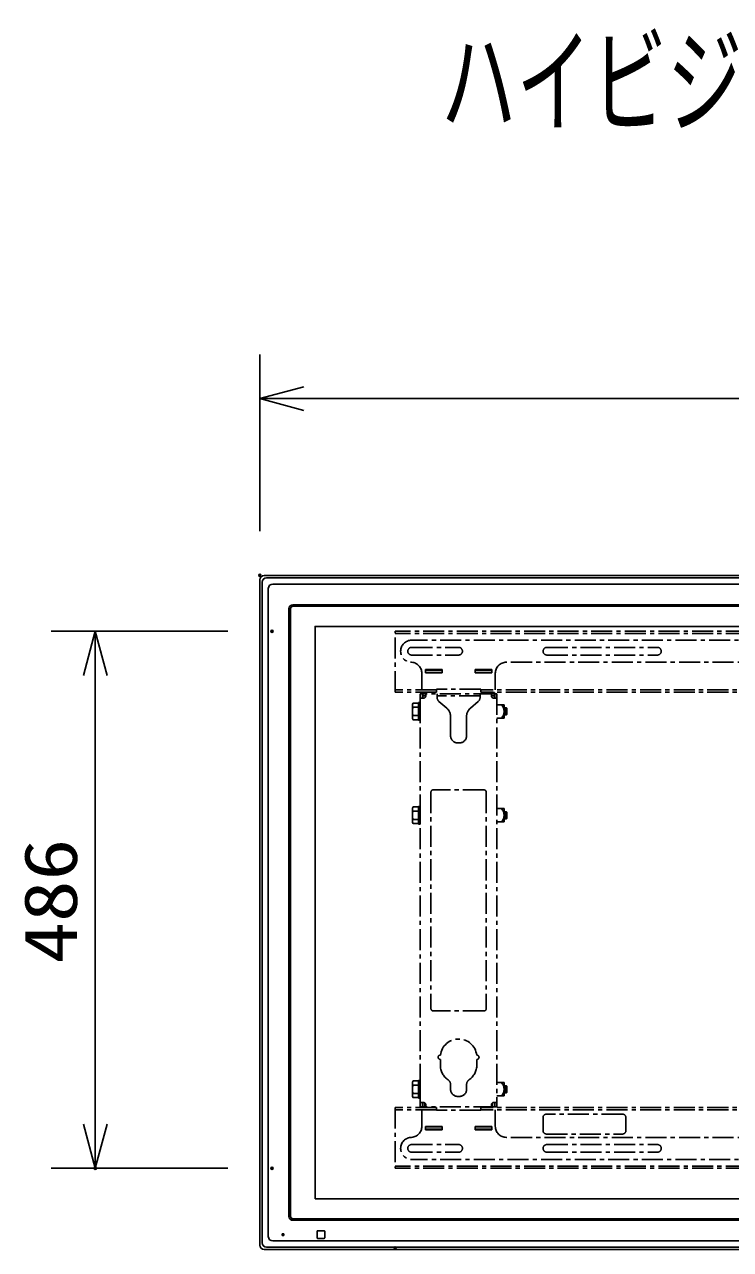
# Model space of a CAD drawing. Units: millimetres, scale not verified. Extents: x -63 to 63, y -57 to 57.
# Drawn here: x -54.4 to -22.4, y 2 to 57.4 of the extents above; entities that cross this region are included whole.
import ezdxf
from ezdxf.enums import TextEntityAlignment as Align

# ---------------------------------------------------------------- set-up
doc = ezdxf.new("R2010")
doc.units = ezdxf.units.MM
doc.header["$LTSCALE"] = 0.190236
doc.header["$PDMODE"] = 32
doc.header["$PDSIZE"] = 0.0951
doc.linetypes.add('CHAIN1', pattern=[8, 5, -1, 1, -1])
for name, color, linetype in [('0-0_GAIKEI', 1, 'Continuous'), ('0-2_SUNPO', 3, 'Continuous'), ('0-3_TOUROKU', 7, 'Continuous'), ('0-4_MOJI1', 2, 'Continuous')]:
    doc.layers.add(name, color=color, linetype=linetype)
doc.styles.add('ＭＳ ゴシック', font='')
doc.styles.get('ＭＳ ゴシック').set_extended_font_data('MS Gothic')

# ---------------------------------------------------------------- blocks, each defined once
blk = doc.blocks.new('_OPEN30')
at = {"layer": '0-3_TOUROKU'}
blk.add_line((0, 0), (-1, 0), dxfattribs=at)
blk.add_lwpolyline([(-1, 0.26795), (0, 0), (-1, -0.26795)], dxfattribs=at)

msp = doc.modelspace()

# ---------------------------------------------------------------- linework, layer by layer
at = {"layer": '0-0_GAIKEI', "color": 7}
for p, q in [((-43.7048, 2.1716), (-43.7048, 32.2716)), ((7.0953, 32.4716), (-43.5048, 32.4716)), ((4.4843, 32.4716), (-43.5048, 32.4716)), ((7.0953, 1.9716), (-43.5048, 1.9716)), ((-43.5048, 1.9716), (7.0953, 1.9716))]:
    msp.add_line(p, q, dxfattribs=at)
at = {"layer": '0-0_GAIKEI'}
for p, q in [((-43.5987, 32.1655), (-43.5987, 2.2777)), ((6.9892, 32.3655), (-43.3987, 32.3655)), ((-43.3198, 31.8866), (-43.3198, 2.5566)), ((6.7103, 32.0866), (-43.1198, 32.0866)), ((-42.2048, 31.1516), (5.7953, 31.1516)), ((5.7953, 31.0779), (-42.2048, 31.0779)), ((-42.3848, 30.9716), (-42.3848, 3.4716)), ((-42.3111, 30.9716), (-42.3111, 3.4716)), ((-41.2048, 4.2716), (4.7953, 4.2716)), ((-42.2048, 3.3653), (5.7953, 3.3653)), ((-42.2048, 3.2916), (5.7953, 3.2916)), ((-41.1148, 2.4966), (-41.1148, 2.7966)), ((-40.7898, 2.8216), (-41.0898, 2.8216)), ((-40.7648, 2.4966), (-40.7648, 2.7966)), ((-43.1198, 2.3566), (6.7103, 2.3566)), ((-42.6948, 2.6066), (-42.6948, 2.6866)), ((-42.6148, 2.6866), (-42.6948, 2.6866)), ((-42.6148, 2.6066), (-42.6948, 2.6066)), ((-42.6148, 2.6066), (-42.6148, 2.6866)), ((-40.7898, 2.4716), (-41.0898, 2.4716)), ((-43.3987, 2.0777), (6.9892, 2.0777))]:
    msp.add_line(p, q, dxfattribs=at)
at = {"layer": '0-0_GAIKEI', "linetype": 'CHAIN1'}
for p, q in [((-37.5798, 27.1964), (-37.5798, 29.9467)), ((1.1702, 29.9467), (-37.5798, 29.9467)), ((1.1702, 29.8467), (-37.5798, 29.8467)), ((0.4202, 29.5466), (-36.8297, 29.5466)), ((-36.8297, 29.2216), (-34.7046, 29.2216)), ((-36.8297, 28.8716), (-34.7046, 28.8716)), ((-30.7042, 29.2216), (-25.7037, 29.2216)), ((-30.7042, 28.8716), (-25.7037, 28.8716)), ((-19.2049, 28.5465), (-32.5419, 28.5465)), ((-36.3672, 27.2964), (-36.3672, 28.0476)), ((-36.2097, 28.2115), (-36.2097, 28.0615)), ((-36.2097, 28.2115), (-35.4496, 28.2115)), ((-36.2097, 28.0615), (-35.4496, 28.0615)), ((-36.2047, 28.1715), (-35.4546, 28.1715)), ((-36.2047, 28.1715), (-36.2047, 28.0615)), ((-36.2047, 28.0715), (-35.4546, 28.0715)), ((-35.4546, 28.1715), (-35.4546, 28.0615)), ((-35.4496, 28.2115), (-35.4496, 28.0615)), ((-33.9595, 28.2115), (-33.9595, 28.0615)), ((-33.1994, 28.2115), (-33.9595, 28.2115)), ((-33.1994, 28.0615), (-33.9595, 28.0615)), ((-33.9545, 28.1715), (-33.9545, 28.0615)), ((-33.2044, 28.1715), (-33.9545, 28.1715)), ((-33.2044, 28.0715), (-33.9545, 28.0715)), ((-33.2044, 28.1715), (-33.2044, 28.0615)), ((-33.1994, 28.2115), (-33.1994, 28.0615)), ((-33.0419, 27.2964), (-33.0419, 28.0465)), ((-35.7046, 27.2964), (-37.5798, 27.2964)), ((-35.7046, 27.1964), (-37.5798, 27.1964)), ((-36.3297, 26.9214), (-36.3297, 27.1714)), ((-36.3297, 27.1714), (-36.2047, 27.1714)), ((-36.2297, 27.1714), (-36.2297, 27.1214)), ((-36.2047, 27.1964), (-36.2047, 27.1714)), ((-33.7045, 27.3214), (-35.7046, 27.3214)), ((-35.7046, 27.1964), (-35.7046, 27.3214)), ((-33.7045, 27.1964), (-33.7045, 27.3214)), ((-2.7051, 27.2964), (-33.7045, 27.2964)), ((-2.7051, 27.1964), (-33.7045, 27.1964)), ((-33.2044, 27.1964), (-33.2044, 27.1714)), ((-33.0794, 27.1714), (-33.2044, 27.1714)), ((-33.1794, 27.1714), (-33.1794, 27.1214)), ((-33.0794, 26.9214), (-33.0794, 27.1714)), ((-36.7972, 26.6464), (-36.7682, 26.6966)), ((-36.7972, 25.9963), (-36.7972, 26.6464)), ((-36.7682, 26.6966), (-36.5222, 26.6966)), ((-36.4422, 26.7214), (-36.5222, 26.7214)), ((-36.5222, 26.7214), (-36.5222, 25.9213)), ((-36.3422, 27.1214), (-36.4422, 27.1214)), ((-36.4422, 27.1214), (-36.4422, 8.4219)), ((-36.4422, 26.9214), (-36.2922, 26.9214)), ((-36.4422, 25.9213), (-36.4422, 26.7214)), ((-36.3422, 27.1214), (-36.3422, 26.9214)), ((-33.0794, 27.1214), (-36.3297, 27.1214)), ((-36.1922, 27.0214), (-36.3297, 27.0214)), ((-36.1922, 27.0214), (-36.1922, 27.1214)), ((-35.6796, 27.1214), (-35.6796, 26.9614)), ((-33.7295, 27.0214), (-35.6796, 27.0214)), ((-35.5923, 26.7715), (-35.2417, 26.471)), ((-33.8168, 26.7715), (-34.1674, 26.471)), ((-33.7295, 27.1214), (-33.7295, 26.9614)), ((-33.2169, 27.0214), (-33.2169, 27.1214)), ((-33.2169, 27.0214), (-33.0794, 27.0214)), ((-32.9669, 26.9214), (-33.1169, 26.9214)), ((-33.0669, 27.1214), (-32.9669, 27.1214)), ((-33.0669, 27.1214), (-33.0669, 26.9214)), ((-32.9669, 27.1214), (-32.9669, 8.4219)), ((-32.6419, 26.6214), (-32.9669, 26.6214)), ((-32.6419, 26.6214), (-32.6419, 26.0213)), ((-36.7682, 26.509), (-36.5222, 26.509)), ((-36.7682, 26.1337), (-36.5222, 26.1337)), ((-35.0671, 25.2212), (-35.0671, 26.0927)), ((-34.342, 25.2212), (-34.342, 26.0927)), ((-32.5419, 26.4813), (-32.6419, 26.4813)), ((-32.5419, 26.1613), (-32.6419, 26.1613)), ((-32.5919, 26.1613), (-32.5919, 26.4813)), ((-32.5419, 26.4813), (-32.5219, 26.4613)), ((-32.5419, 26.1613), (-32.5219, 26.1813)), ((-32.5219, 26.1813), (-32.5219, 26.4613)), ((-36.7682, 25.946), (-36.7972, 25.9963)), ((-36.7682, 25.946), (-36.5222, 25.946)), ((-36.5222, 25.9213), (-36.4422, 25.9213)), ((-32.6419, 26.0213), (-32.9669, 26.0213)), ((-34.7421, 24.8962), (-34.667, 24.8962)), ((-33.5544, 22.7721), (-35.8547, 22.7721)), ((-35.9547, 22.6721), (-35.9547, 12.8712)), ((-33.4544, 22.6721), (-33.4544, 12.8712)), ((-36.7972, 21.947), (-36.7682, 21.9973)), ((-36.7972, 21.297), (-36.7972, 21.947)), ((-36.7682, 21.9973), (-36.5222, 21.9973)), ((-36.7682, 21.8096), (-36.5222, 21.8096)), ((-36.5222, 22.022), (-36.5222, 21.2219)), ((-36.4422, 22.022), (-36.5222, 22.022)), ((-36.4422, 21.2219), (-36.4422, 22.022)), ((-32.6419, 21.922), (-32.9669, 21.922)), ((-32.6419, 21.922), (-32.6419, 21.322)), ((-32.5419, 21.782), (-32.6419, 21.782)), ((-32.5919, 21.462), (-32.5919, 21.782)), ((-32.5419, 21.782), (-32.5219, 21.762)), ((-32.5219, 21.482), (-32.5219, 21.762)), ((-36.7682, 21.2467), (-36.7972, 21.297)), ((-36.7682, 21.4343), (-36.5222, 21.4343)), ((-36.7682, 21.2467), (-36.5222, 21.2467)), ((-36.5222, 21.2219), (-36.4422, 21.2219)), ((-32.6419, 21.322), (-32.9669, 21.322)), ((-32.5419, 21.462), (-32.6419, 21.462)), ((-32.5419, 21.462), (-32.5219, 21.482)), ((-33.5544, 12.7712), (-35.8547, 12.7712)), ((-35.5296, 10.322), (-35.5296, 10.5718)), ((-33.8795, 10.322), (-33.8795, 10.572)), ((-36.7972, 9.547), (-36.7682, 9.5972)), ((-36.7972, 8.8969), (-36.7972, 9.547)), ((-36.7682, 9.5972), (-36.5222, 9.5972)), ((-36.4422, 9.622), (-36.5222, 9.622)), ((-36.5222, 9.622), (-36.5222, 8.8219)), ((-36.4422, 8.8219), (-36.4422, 9.622)), ((-35.0671, 9.2219), (-35.0671, 9.4385)), ((-34.342, 9.2219), (-34.342, 9.4385)), ((-32.6419, 9.522), (-32.9669, 9.522)), ((-32.6419, 9.522), (-32.6419, 8.9219)), ((-36.7682, 8.8466), (-36.7972, 8.8969)), ((-36.7682, 9.4096), (-36.5222, 9.4096)), ((-36.7682, 9.0343), (-36.5222, 9.0343)), ((-34.7421, 8.8969), (-34.667, 8.8969)), ((-32.6419, 8.9219), (-32.9669, 8.9219)), ((-32.5419, 9.382), (-32.6419, 9.382)), ((-32.5419, 9.0619), (-32.6419, 9.0619)), ((-32.5919, 9.0619), (-32.5919, 9.382)), ((-32.5419, 9.382), (-32.5219, 9.362)), ((-32.5419, 9.0619), (-32.5219, 9.0819)), ((-32.5219, 9.0819), (-32.5219, 9.362)), ((-37.5798, 8.3969), (-37.5798, 5.6466)), ((-35.7046, 8.3969), (-37.5798, 8.3969)), ((-36.7682, 8.8466), (-36.5222, 8.8466)), ((-36.5222, 8.8219), (-36.4422, 8.8219)), ((-36.4422, 8.6219), (-36.2922, 8.6219)), ((-36.3422, 8.4219), (-36.4422, 8.4219)), ((-36.3422, 8.4219), (-36.3422, 8.6219)), ((-36.3297, 8.4219), (-36.3297, 8.6219)), ((-33.0794, 8.4219), (-36.3297, 8.4219)), ((-36.2297, 8.5999), (-36.2297, 8.4219)), ((-36.2047, 8.3969), (-36.2047, 8.4219)), ((-36.1922, 8.4219), (-36.1922, 8.5219)), ((-35.7046, 8.3969), (-35.7046, 8.2719)), ((-33.7045, 8.3969), (-33.7045, 8.2719)), ((-2.7051, 8.3969), (-33.7045, 8.3969)), ((-33.2169, 8.4219), (-33.2169, 8.5219)), ((-33.2044, 8.3969), (-33.2044, 8.4219)), ((-33.1794, 8.5999), (-33.1794, 8.4219)), ((-32.9669, 8.6219), (-33.1169, 8.6219)), ((-33.0794, 8.4219), (-33.0794, 8.6219)), ((-33.0669, 8.4219), (-33.0669, 8.6219)), ((-33.0669, 8.4219), (-32.9669, 8.4219)), ((-35.7046, 8.2969), (-37.5798, 8.2969)), ((-36.3672, 8.2969), (-36.3672, 7.5457)), ((-33.7045, 8.2719), (-35.7046, 8.2719)), ((-2.7051, 8.2969), (-33.7045, 8.2969)), ((-33.0419, 8.2969), (-33.0419, 7.5468)), ((-30.8792, 7.9468), (-30.8792, 7.3468)), ((-27.2789, 8.0968), (-30.7292, 8.0968)), ((-27.1289, 7.9468), (-27.1289, 7.3468)), ((-36.2097, 7.3818), (-36.2097, 7.5318)), ((-36.2097, 7.5318), (-35.4496, 7.5318)), ((-36.2097, 7.3818), (-35.4496, 7.3818)), ((-36.2047, 7.4218), (-36.2047, 7.5318)), ((-36.2047, 7.5218), (-35.4546, 7.5218)), ((-36.2047, 7.4218), (-35.4546, 7.4218)), ((-35.4546, 7.4218), (-35.4546, 7.5318)), ((-35.4496, 7.3818), (-35.4496, 7.5318)), ((-33.1994, 7.5318), (-33.9595, 7.5318)), ((-33.9595, 7.3818), (-33.9595, 7.5318)), ((-33.1994, 7.3818), (-33.9595, 7.3818)), ((-33.9545, 7.4218), (-33.9545, 7.5318)), ((-33.2044, 7.5218), (-33.9545, 7.5218)), ((-33.2044, 7.4218), (-33.9545, 7.4218)), ((-33.2044, 7.4218), (-33.2044, 7.5318)), ((-33.1994, 7.3818), (-33.1994, 7.5318)), ((-36.8297, 6.7217), (-34.7046, 6.7217)), ((-19.2049, 7.0467), (-32.5419, 7.0467)), ((-30.7292, 7.1968), (-27.2789, 7.1968)), ((-30.7042, 6.7217), (-25.7037, 6.7217)), ((-36.8297, 6.3717), (-34.7046, 6.3717)), ((-30.7042, 6.3717), (-25.7037, 6.3717)), ((1.1702, 5.7466), (-37.5798, 5.7466)), ((1.1702, 5.6466), (-37.5798, 5.6466)), ((0.4202, 6.0467), (-36.8297, 6.0467))]:
    msp.add_line(p, q, dxfattribs=at)
at = {"layer": '0-0_GAIKEI'}
msp.add_lwpolyline([(-41.2048, 4.2716), (-41.2048, 30.1716), (4.7953, 30.1716)], dxfattribs=at)
at = {"layer": '0-0_GAIKEI', "color": 7}
for centre, start, end in [((-43.5048, 32.2716), 90, 180), ((-43.5048, 32.2716), 90, 180), ((-43.5048, 2.1716), 180, 270), ((-43.5048, 2.1716), 180, 270)]:
    msp.add_arc(centre, 0.2, start, end, dxfattribs=at)
at = {"layer": '0-0_GAIKEI'}
for centre, radius, start, end in [((-43.3987, 32.1655), 0.2, 90, 180), ((-43.1198, 31.8866), 0.2, 90, 180), ((-42.2048, 30.9716), 0.18, 90, 180), ((-42.2048, 30.9716), 0.1063, 90, 180), ((-42.2048, 3.4716), 0.18, 180, 270), ((-42.2048, 3.4716), 0.1063, 180, 270), ((-41.0898, 2.7966), 0.025, 90, 180), ((-40.7898, 2.7966), 0.025, 0, 90), ((-43.3987, 2.2777), 0.2, 180, 270), ((-43.1198, 2.5566), 0.2, 180, 270), ((-41.0898, 2.4966), 0.025, 180, 270), ((-40.7898, 2.4966), 0.025, 270, 0)]:
    msp.add_arc(centre, radius, start, end, dxfattribs=at)
at = {"layer": '0-0_GAIKEI', "linetype": 'CHAIN1'}
for centre, radius, start, end in [((-36.8297, 29.0466), 0.5, 90, 270), ((-36.8297, 29.0466), 0.175, 90, 270), ((-34.7046, 29.0466), 0.175, 270, 90), ((-30.7042, 29.0466), 0.175, 90, 270), ((-25.7037, 29.0466), 0.175, 270, 90), ((-36.8672, 28.0476), 0.5, 0, 85.69878), ((-32.5419, 28.0465), 0.5, 90, 180), ((-36.6311, 26.6028), 0.1661, 145.61575, 214.38425), ((-36.2922, 27.0214), 0.1, 270, 0), ((-35.4296, 26.9614), 0.25, 180, 229.39871), ((-33.9795, 26.9614), 0.25, 310.60129, 0), ((-33.1169, 27.0214), 0.1, 180, 270), ((-33.0669, 26.3213), 0.425, 314.94055, 44.90087), ((-36.1762, 26.3213), 0.621, 162.41205, 197.58795), ((-36.6311, 26.0399), 0.1661, 145.61575, 214.38425), ((-35.5671, 26.0913), 0.5, 0, 49.39871), ((-33.842, 26.0913), 0.5, 130.60129, 180), ((-34.7421, 25.2212), 0.325, 180, 270), ((-34.667, 25.2212), 0.325, 270, 0), ((-35.8547, 22.6721), 0.1, 90, 180), ((-33.5544, 22.6721), 0.1, 0, 90), ((-36.6311, 21.9035), 0.1661, 145.61575, 214.38425), ((-36.1762, 21.622), 0.621, 162.41205, 197.58795), ((-33.0669, 21.622), 0.425, 314.94055, 44.90087), ((-36.6311, 21.3405), 0.1661, 145.61575, 214.38425), ((-35.8547, 12.8712), 0.1, 180, 270), ((-33.5544, 12.8712), 0.1, 270, 0), ((-34.7046, 10.6721), 0.8251, 6.97358, 173.03174), ((-35.5294, 10.6721), 0.1003, 86.66037, 269.85246), ((-33.8797, 10.6721), 0.1003, 270.14754, 93.33963), ((-34.7046, 10.322), 0.8251, 180, 235.26599), ((-34.7046, 10.322), 0.8251, 304.73401, 0), ((-36.6311, 9.5034), 0.1661, 145.61575, 214.38425), ((-35.3171, 9.4385), 0.25, 0, 55.26599), ((-34.092, 9.4385), 0.25, 124.73401, 180), ((-33.0669, 9.2219), 0.425, 314.94055, 44.90087), ((-36.1762, 9.2219), 0.621, 162.41205, 197.58795), ((-36.6311, 8.9405), 0.1661, 145.61575, 214.38425), ((-34.7421, 9.2219), 0.325, 180, 270), ((-34.667, 9.2219), 0.325, 270, 0), ((-36.2922, 8.5219), 0.1, 0, 90), ((-33.1169, 8.5219), 0.1, 90, 180), ((-30.7292, 7.9468), 0.15, 90, 180), ((-27.2789, 7.9468), 0.15, 0, 90), ((-36.8672, 7.5457), 0.5, 274.30122, 0), ((-32.5419, 7.5468), 0.5, 180, 270), ((-30.7292, 7.3468), 0.15, 180, 270), ((-27.2789, 7.3468), 0.15, 270, 0), ((-36.8297, 6.5467), 0.5, 90, 270), ((-36.8297, 6.5467), 0.175, 90, 270), ((-34.7046, 6.5467), 0.175, 270, 90), ((-30.7042, 6.5467), 0.175, 90, 270), ((-25.7037, 6.5467), 0.175, 270, 90)]:
    msp.add_arc(centre, radius, start, end, dxfattribs=at)
at = {"layer": '0-2_SUNPO'}
for p, q in [((-43.7048, 34.4782), (-43.7048, 42.4782)), ((-41.7048, 40.4782), (5.2953, 40.4782)), ((-45.1538, 29.9467), (-53.1538, 29.9467)), ((-51.1538, 27.9467), (-51.1538, 7.6466)), ((-45.1538, 5.6466), (-53.1538, 5.6466))]:
    msp.add_line(p, q, dxfattribs=at)
at = {"layer": '0-3_TOUROKU'}
for p in [(-43.1538, 29.9467), (-51.1538, 5.6466), (-43.1538, 5.6466), (-37.5798, 2.0444)]:
    msp.add_point(p, dxfattribs=at)
at = {"layer": '0-4_MOJI1', "color": 7}
msp.add_point((-43.7048, 32.4782), dxfattribs=at)

# ---------------------------------------------------------------- block references
at = {"layer": '0-2_SUNPO', "xscale": 2, "yscale": 2}
for p, rotation in [((-43.7048, 40.4782), 180), ((-51.1538, 29.9467), 90), ((-51.1538, 5.6466), 270)]:
    msp.add_blockref('_OPEN30', p, dxfattribs=dict(at, rotation=rotation))

# ---------------------------------------------------------------- texts
at = {"layer": '0-2_SUNPO', "style": 'ＭＳ ゴシック', "width": 1.15}
msp.add_text('486', height=2.406, rotation=90, dxfattribs=at).set_placement((-51.2634, 14.9095), align=Align.BOTTOM_LEFT)
at = {"layer": '0-4_MOJI1', "style": 'ＭＳ ゴシック', "width": 0.65}
msp.add_text('ハイビジョンプラズマディスプレイ壁掛け金具付（角度可変型）', height=3.848, dxfattribs=at).set_placement((-35.5001, 51.7599), align=Align.BOTTOM_LEFT)

doc.saveas('drawing.dxf')
